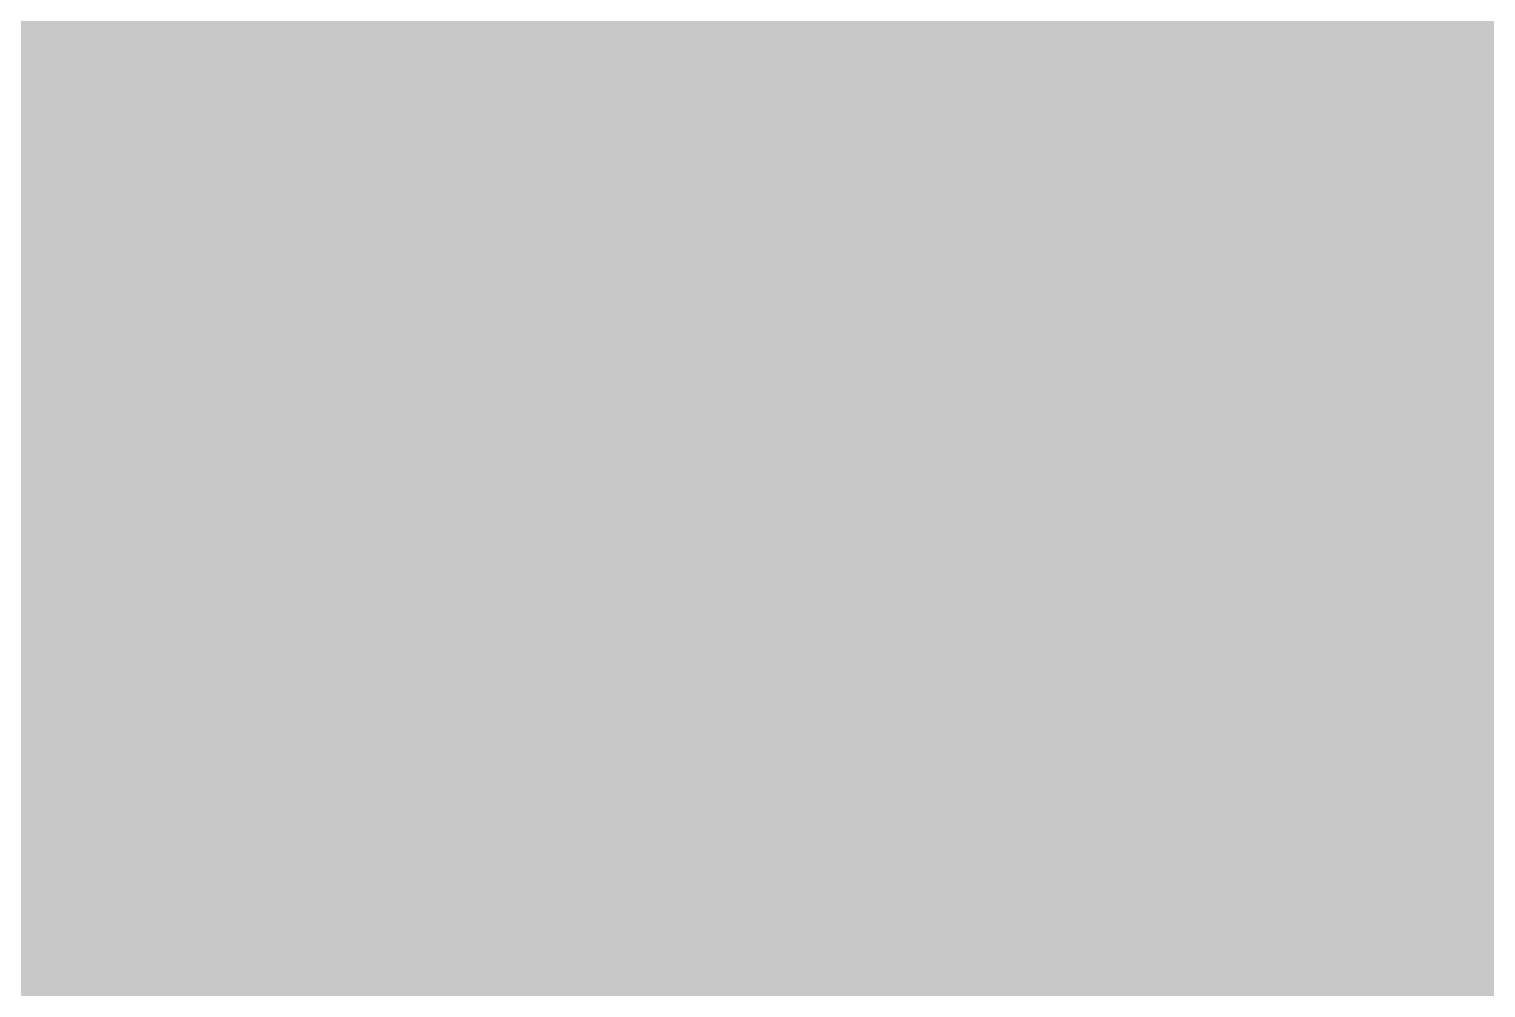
# Model space of a CAD drawing. Extents: x -118 to 4, y -52 to 56.
# Drawn here: x -99.06 to -87.86, y 2.92 to 10.29 of the extents above; entities that cross this region are included whole.
import ezdxf

# ---------------------------------------------------------------- set-up
doc = ezdxf.new("R2010")
doc.units = 0
doc.header["$MEASUREMENT"] = 0
doc.layers.get('0').update_dxf_attribs({"linetype": 'CONTINUOUS'})
for name, color, linetype in [('22-302-0_BOT', 7, 'CONTINUOUS'), ('22-302-0_DRD', 7, 'CONTINUOUS'), ('22-302-0_DRL', 2, 'CONTINUOUS'), ('22-302-0_GND', 1, 'CONTINUOUS'), ('22-302-0_IN1', 3, 'CONTINUOUS'), ('22-302-0_SMB', 5, 'CONTINUOUS'), ('22-302-0_SMT', 10, 'CONTINUOUS'), ('22-302-0_SPB', 14, 'CONTINUOUS'), ('22-302-0_SPT', 9, 'CONTINUOUS'), ('22-302-0_SSB', 12, 'CONTINUOUS'), ('22-302-0_SST', 11, 'CONTINUOUS'), ('22-302-0_TOP', 13, 'CONTINUOUS'), ('THRUHOLE_TAP', 7, 'CONTINUOUS')]:
    doc.layers.add(name, color=color, linetype=linetype)

# ---------------------------------------------------------------- blocks, each defined once
blk = doc.blocks.new('SQUARE_6')
blk.add_solid([(0.99949, 0.99949), (0.99949, -0.99949), (-0.99949, 0.99949), (-0.99949, -0.99949)])
blk = doc.blocks.new('ROUND_15')
at = {"const_width": 1.27}
blk.add_lwpolyline([(-0.635, 0, 1), (0.635, 0, 1)], format="xyb", close=True, dxfattribs=at)
blk = doc.blocks.new('ROUND_19')
at = {"const_width": 1.016}
blk.add_lwpolyline([(-0.508, 0, 1), (0.508, 0, 1)], format="xyb", close=True, dxfattribs=at)
blk = doc.blocks.new('SQUARE_25')
blk.add_solid([(1.27, 1.27), (1.27, -1.27), (-1.27, 1.27), (-1.27, -1.27)])
blk = doc.blocks.new('ROUND_100')
at = {"const_width": 0.59944}
blk.add_lwpolyline([(-0.29972, 0, 1), (0.29972, 0, 1)], format="xyb", close=True, dxfattribs=at)
blk = doc.blocks.new('ROUND_102')
at = {"const_width": 0.54991}
blk.add_lwpolyline([(-0.274954, 0, 1), (0.274954, 0, 1)], format="xyb", close=True, dxfattribs=at)
blk = doc.blocks.new('ROUND_81')
at = {"const_width": 1.651}
blk.add_lwpolyline([(-0.8255, 0, 1), (0.8255, 0, 1)], format="xyb", close=True, dxfattribs=at)
blk = doc.blocks.new('SQUARE_82')
blk.add_solid([(1.651, 1.651), (1.651, -1.651), (-1.651, 1.651), (-1.651, -1.651)])
blk = doc.blocks.new('ROUND_91')
at = {"const_width": 1.397}
blk.add_lwpolyline([(-0.6985, 0, 1), (0.6985, 0, 1)], format="xyb", close=True, dxfattribs=at)
blk = doc.blocks.new('RECTANGLE_14')
blk.add_solid([(1.5494, 1.14935), (1.5494, -1.14935), (-1.5494, 1.14935), (-1.5494, -1.14935)])

msp = doc.modelspace()

# ---------------------------------------------------------------- linework, layer by layer
at = {"layer": '22-302-0_BOT'}
for points, const_width in [([(-97.3836, 15.19936), (-97.3836, 5.7912)], 0.254), ([(-97.6122, 14.97076), (-97.6122, 5.7912)], 0.254), ([(-94.615, 13.2588), (-94.615, 10.16)], 0.70104), ([(-90.5256, 12.68222), (-90.5256, 8.14324)], 0.254), ([(-98.9838, 12.5222), (-98.9838, -0.508)], 0.254), ([(-98.7552, 12.5222), (-98.7552, -0.508)], 0.254), ([(-98.5266, 12.5222), (-98.5266, 5.7912)], 0.254), ([(-98.298, 12.5222), (-98.298, 5.7912)], 0.254), ([(-98.0694, 12.5222), (-98.0694, 5.7912)], 0.254), ([(-97.8408, 12.5222), (-97.8408, 5.7912)], 0.254), ([(-97.155, 12.5222), (-97.155, 5.7912)], 0.254), ([(-90.297, 12.45362), (-90.297, 8.37184)], 0.254), ([(-88.265, 12.192), (-88.265, 10.12698)], 0.635), ([(-96.9264, 11.77036), (-96.9264, 5.7912)], 0.254), ([(-96.6978, 11.58494), (-96.6978, 5.7912)], 0.254), ([(-96.2406, 11.52906), (-96.2406, 5.7912)], 0.254), ([(-96.012, 11.62812), (-96.012, 5.7912)], 0.254), ([(-96.4692, 11.51636), (-96.4692, 5.7912)], 0.254), ([(-90.19794, 10.85596), (-90.19794, 8.4709)], 0.254), ([(-86.995, 4.191), (-86.995, 7.493), (-84.963, 9.525), (-84.86902, 9.525)], 2.032), ([(-90.805, 4.191), (-90.805, 6.985), (-88.265, 9.525), (-88.265, 10.12698)], 0.635), ([(-95.95866, 10.2362), (-103.43134, 10.2362)], 0.254), ([(-90.19794, 10.2362), (-90.73134, 10.2362)], 0.254), ([(-88.265, 10.12698), (-88.86698, 9.525)], 0.2032), ([(-88.265, 10.12698), (-88.86698, 9.525)], 0.2032), ([(-95.95104, 10.0076), (-103.43642, 10.0076)], 0.254), ([(-90.19794, 10.0076), (-90.73642, 10.0076)], 0.254), ([(-90.7542, 9.89838), (-90.7542, 7.91464)], 0.254), ([(-95.90532, 9.779), (-103.48468, 9.779)], 0.254), ([(-90.19794, 9.779), (-90.78468, 9.779)], 0.254), ([(-95.81388, 9.5504), (-103.57358, 9.5504)], 0.254), ([(-93.27388, 9.5504), (-93.41358, 9.5504)], 0.254), ([(-93.2688, 9.5377), (-93.2688, 1.9558)], 0.254), ([(-90.19794, 9.5504), (-90.87358, 9.5504)], 0.254), ([(-95.7834, 9.49198), (-95.7834, 5.7912)], 0.254), ([(-93.4974, 9.40816), (-93.4974, 1.9558)], 0.254), ([(-95.6691, 9.3218), (-103.7209, 9.3218)], 0.254), ([(-93.1291, 9.3218), (-93.5609, 9.3218)], 0.254), ([(-90.19794, 9.3218), (-91.0209, 9.3218)], 0.254), ([(-90.9828, 9.3726), (-90.9828, 7.68604)], 0.254), ([(-95.5548, 9.1948), (-95.5548, 3.89128)], 0.254), ([(-93.0402, 9.2202), (-93.0402, 1.9558)], 0.254), ([(-95.43542, 9.0932), (-103.95458, 9.0932)], 0.254), ([(-92.89542, 9.0932), (-93.79458, 9.0932)], 0.254), ([(-93.726, 9.14908), (-93.726, 1.9558)], 0.254), ([(-90.19794, 9.0932), (-91.25458, 9.0932)], 0.254), ([(-91.2114, 9.12622), (-91.2114, 7.45744)], 0.254), ([(-95.3262, 9.017), (-95.3262, 1.8288)], 0.254), ([(-93.9546, 8.98652), (-93.9546, 1.9558)], 0.254), ([(-92.8116, 9.03224), (-92.8116, 1.9558)], 0.254), ([(-91.44, 8.97382), (-91.44, 5.65912)], 0.254), ([(-94.98076, 8.8646), (-104.40924, 8.8646)], 0.254), ([(-95.0976, 8.9027), (-95.0976, 1.8288)], 0.254), ([(-94.869, 8.83666), (-94.869, -0.508)], 0.254), ([(-92.44076, 8.8646), (-94.24924, 8.8646)], 0.254), ([(-94.1832, 8.88492), (-94.1832, 1.9558)], 0.254), ([(-92.583, 8.91286), (-92.583, 1.9558)], 0.254), ([(-92.3544, 8.84174), (-92.3544, 4.58978)], 0.254), ([(-90.19794, 8.8646), (-91.70924, 8.8646)], 0.254), ([(-91.6686, 8.8773), (-91.6686, 5.5372)], 0.254), ([(-94.6404, 8.8138), (-94.6404, -0.508)], 0.254), ([(-94.4118, 8.82904), (-94.4118, -0.508)], 0.254), ([(-92.1258, 8.8138), (-92.1258, 5.09524)], 0.254), ([(-91.8972, 8.82396), (-91.8972, 5.3594)], 0.254), ([(-90.19794, 8.636), (-112.6109, 8.636)], 0.254), ([(-90.26144, 8.4074), (-112.6109, 8.4074)], 0.254), ([(-90.19794, 8.4709), (-91.23934, 7.4295)], 0.254), ([(-90.49004, 8.1788), (-112.6109, 8.1788)], 0.254), ([(-88.71458, 8.19404), (-90.1827, 6.72592)], 0.254), ([(-88.12276, 8.1788), (-88.72982, 8.1788)], 0.254), ([(-88.1126, 8.19404), (-88.71458, 8.19404)], 0.254), ([(-88.6968, 8.19404), (-88.6968, 2.14122)], 0.254), ([(-88.4682, 8.19404), (-88.4682, 5.7912)], 0.254), ([(-88.2396, 8.19404), (-88.2396, 7.93496)], 0.254), ([(-90.71864, 7.9502), (-112.6109, 7.9502)], 0.254), ([(-88.23452, 7.9502), (-88.95842, 7.9502)], 0.254), ([(-88.9254, 7.98322), (-88.9254, 2.36982)], 0.254), ([(-90.94724, 7.7216), (-115.57, 7.7216)], 0.254), ([(-88.29548, 7.7216), (-89.18702, 7.7216)], 0.254), ([(-89.154, 7.75462), (-89.154, 2.59842)], 0.254), ([(-91.17584, 7.493), (-115.57, 7.493)], 0.254), ([(-88.3158, 7.493), (-89.41562, 7.493)], 0.254), ([(-89.3826, 7.52602), (-89.3826, 4.92252)], 0.254), ([(-88.3158, 7.493), (-88.3158, 5.7912)], 0.254), ([(-91.36126, 7.2644), (-112.6109, 7.2644)], 0.254), ([(-88.3158, 7.2644), (-89.64422, 7.2644)], 0.254), ([(-89.6112, 7.29742), (-89.6112, 5.25526)], 0.254), ([(-89.8398, 7.06882), (-89.8398, 5.46608)], 0.254), ([(-91.42476, 7.0358), (-112.6109, 7.0358)], 0.254), ([(-91.4273, 6.985), (-91.4273, 5.6642)], 0.254), ([(-88.3158, 7.0358), (-89.87282, 7.0358)], 0.254), ([(-90.0684, 6.84022), (-90.0684, 5.61086)], 0.254), ([(-91.4273, 6.8072), (-112.6109, 6.8072)], 0.254), ([(-90.1827, 6.72592), (-90.1827, 5.6642)], 0.254), ([(-88.3158, 6.8072), (-90.10142, 6.8072)], 0.254), ([(-91.4273, 6.5786), (-112.6109, 6.5786)], 0.254), ([(-88.3158, 6.5786), (-90.1827, 6.5786)], 0.254), ([(-91.4273, 6.35), (-112.6109, 6.35)], 0.254), ([(-88.3158, 6.35), (-90.1827, 6.35)], 0.254), ([(-91.4273, 6.1214), (-112.6109, 6.1214)], 0.254), ([(-88.3158, 6.1214), (-90.1827, 6.1214)], 0.254), ([(-91.4273, 5.8928), (-112.6109, 5.8928)], 0.254), ([(-88.3158, 5.8928), (-90.1827, 5.8928)], 0.254), ([(-95.5548, 5.7912), (-98.7552, 5.7912), (-98.7552, 2.5908)], 0.254), ([(-95.5548, 5.7912), (-95.5548, 3.89128)], 0.254), ([(-88.5952, 5.7912), (-88.5952, 2.5908)], 0.254), ([(-88.3158, 5.7912), (-88.5952, 5.7912)], 0.254), ([(-98.7552, 5.6642), (-100.34016, 5.6642)], 0.254), ([(-91.42984, 5.6642), (-95.5548, 5.6642)], 0.254), ([(-88.5952, 5.6642), (-90.18016, 5.6642)], 0.254), ([(-98.7552, 5.4356), (-99.95916, 5.4356)], 0.254), ([(-91.81084, 5.4356), (-95.5548, 5.4356)], 0.254), ([(-88.5952, 5.4356), (-89.79916, 5.4356)], 0.254), ([(-98.7552, 5.207), (-99.72802, 5.207)], 0.254), ([(-92.04198, 5.207), (-95.5548, 5.207)], 0.254), ([(-88.5952, 5.207), (-89.56802, 5.207)], 0.254), ([(-98.7552, 4.9784), (-99.57054, 4.9784)], 0.254), ([(-92.19692, 4.9784), (-95.5548, 4.9784)], 0.254), ([(-88.5952, 4.9784), (-89.41054, 4.9784)], 0.254), ([(-98.7552, 4.7498), (-99.46386, 4.7498)], 0.254), ([(-96.3422, 0.127), (-96.3422, 3.3782), (-97.155, 4.191)], 1.27), ([(-92.3036, 4.7498), (-95.5548, 4.7498)], 0.254), ([(-90.805, 4.191), (-90.805, 2.921), (-88.4682, 0.5842), (-88.4682, 0.254)], 1.27), ([(-88.5952, 4.7498), (-89.30386, 4.7498)], 0.254), ([(-98.7552, 4.5212), (-99.39782, 4.5212)], 0.254), ([(-92.36964, 4.5212), (-95.5548, 4.5212)], 0.254), ([(-88.5952, 4.5212), (-89.23782, 4.5212)], 0.254), ([(-98.7552, 4.2926), (-99.36734, 4.2926)], 0.254), ([(-92.40266, 4.2926), (-95.5548, 4.2926)], 0.254), ([(-88.5952, 4.2926), (-89.20734, 4.2926)], 0.254), ([(-98.7552, 4.064), (-99.36988, 4.064)], 0.254), ([(-92.40012, 4.064), (-95.5548, 4.064)], 0.254), ([(-88.5952, 4.064), (-89.20988, 4.064)], 0.254), ([(-98.7552, 3.8354), (-99.40544, 3.8354)], 0.254), ([(-92.36456, 3.8354), (-95.52178, 3.8354)], 0.254), ([(-88.5952, 3.8354), (-89.24544, 3.8354)], 0.254), ([(-92.3544, 3.78968), (-92.3544, 1.9558)], 0.254), ([(-98.7552, 3.6068), (-99.47402, 3.6068)], 0.254), ([(-92.29344, 3.6068), (-95.43034, 3.6068)], 0.254), ([(-88.5952, 3.6068), (-89.31402, 3.6068)], 0.254), ([(-89.3826, 3.45694), (-89.3826, 2.82702)], 0.254), ([(-98.7552, 3.3782), (-99.58578, 3.3782)], 0.254), ([(-95.4024, 3.3782), (-95.4024, 1.8288)], 0.254), ([(-92.18422, 3.3782), (-95.4024, 3.3782)], 0.254), ([(-88.5952, 3.3782), (-89.42578, 3.3782)], 0.254), ([(-92.1258, 3.28676), (-92.1258, 1.9558)], 0.254), ([(-98.7552, 3.1496), (-99.75088, 3.1496)], 0.254), ([(-92.01912, 3.1496), (-95.4024, 3.1496)], 0.254), ([(-89.6112, 3.1242), (-89.6112, 3.05562)], 0.254), ([(-88.5952, 3.1496), (-89.59088, 3.1496)], 0.254), ([(-91.8972, 3.02006), (-91.8972, 1.9558)], 0.254), ([(-89.64422, 3.08864), (-88.51138, 1.9558)], 0.254), ([(-98.7552, 2.921), (-99.99218, 2.921)], 0.254), ([(-91.77782, 2.921), (-95.4024, 2.921)], 0.254), ([(-88.5952, 2.921), (-89.47658, 2.921)], 0.254)]:
    msp.add_lwpolyline(points, dxfattribs=dict(at, const_width=const_width))
at = {"layer": '22-302-0_BOT', "const_width": 0.254}
for points in [[(-90.7288, 10.16, 0.4142136), (-92.075, 11.5062)], [(-95.27032, 11.33602, 0.2720309), (-95.96128, 10.16)], [(-95.9612, 10.16, 0.4142136), (-94.615, 8.8138)], [(-92.075, 8.8138, 0.4142136), (-90.7288, 10.16)], [(-94.615, 8.8138, 0.3182174), (-93.345, 9.71296)], [(-93.345, 9.71296, 0.3182175), (-92.075, 8.8138)], [(-88.1126, 8.19404, 0.140981), (-88.31427, 7.493)], [(-91.24442, 7.42442, 0.1989124), (-91.42643, 6.985)], [(-91.4273, 5.6642, 0.3014423), (-92.4052, 4.191)], [(-89.2048, 4.191, 0.3014426), (-90.1827, 5.6642)], [(-92.4052, 4.191, 0.2402612), (-91.74468, 2.89576)], [(-89.64422, 3.08864, 0.1922136), (-89.20419, 4.191)], [(-95.4024, 3.3782, 0.1453883), (-95.55481, 3.89127)], [(-91.7448, 2.8956, 0.1923953), (-91.46851, 2.25495)], [(-91.7448, 2.8956, 0.1923953), (-91.46851, 2.25495)]]:
    msp.add_lwpolyline(points, format="xyb", dxfattribs=at)
at = {"layer": '22-302-0_DRD', "const_width": 0.254}
for points in [[(-95.25, 10.795), (-95.25, 9.525)], [(-94.615, 10.795), (-94.615, 9.525)], [(-93.98, 9.525), (-93.98, 10.795)], [(-92.71, 10.795), (-92.71, 9.525)], [(-92.075, 10.795), (-92.075, 9.525)], [(-91.44, 9.525), (-91.44, 10.795)], [(-93.98, 10.16), (-95.25, 10.16)], [(-91.44, 10.16), (-92.71, 10.16)], [(-95.25, 9.525), (-93.98, 9.525)], [(-92.71, 9.525), (-91.44, 9.525)], [(-97.79, 4.826), (-97.79, 4.191)], [(-97.155, 4.826), (-97.79, 4.826)], [(-97.155, 3.556), (-97.155, 4.826)], [(-91.44, 4.826), (-91.44, 4.191)], [(-90.805, 4.826), (-91.44, 4.826)], [(-90.805, 3.556), (-90.805, 4.826)], [(-97.79, 4.191), (-96.52, 4.191)], [(-96.52, 4.191), (-96.52, 3.556)], [(-91.44, 4.191), (-90.17, 4.191)], [(-90.17, 4.191), (-90.17, 3.556)], [(-96.52, 3.556), (-97.155, 3.556)], [(-90.17, 3.556), (-90.805, 3.556)]]:
    msp.add_lwpolyline(points, dxfattribs=at)
at = {"layer": '22-302-0_IN1', "const_width": 0.254}
for points in [[(-97.282, 25.28062), (-97.282, 5.7912)], [(-88.8238, 25.01138), (-88.8238, -3.048)], [(-88.5952, 24.80564), (-88.5952, -3.048)], [(-88.138, 24.73198), (-88.138, 5.7912)], [(-87.9094, 24.82088), (-87.9094, 5.7912)], [(-88.3666, 24.7269), (-88.3666, 5.7912)], [(-97.5106, 19.01444), (-97.5106, 5.7912)], [(-97.7392, 18.65122), (-97.7392, 5.7912)], [(-90.424, 17.22628), (-90.424, 5.74548)], [(-89.0524, 12.39774), (-89.0524, -3.048)], [(-90.6526, 12.28344), (-90.6526, 5.78358)], [(-90.1954, 12.27836), (-90.1954, 5.66928)], [(-89.9668, 12.09294), (-89.9668, 5.55244)], [(-89.281, 12.13612), (-89.281, 4.67868)], [(-97.0534, 12.02944), (-97.0534, 5.7912)], [(-89.7382, 12.02436), (-89.7382, 5.38226)], [(-89.5096, 12.03706), (-89.5096, 5.1308)], [(-97.9678, 11.84402), (-97.9678, 5.7912)], [(-96.8248, 11.66622), (-96.8248, 5.7912)], [(-98.425, 11.52398), (-98.425, 5.7912)], [(-98.1964, 11.61288), (-98.1964, 5.7912)], [(-96.5962, 11.54176), (-96.5962, 5.7912)], [(-96.139, 11.56208), (-96.139, 5.7912)], [(-96.3676, 11.51128), (-96.3676, 5.7912)], [(-95.95866, 10.2108), (-98.425, 10.2108)], [(-73.3552, 10.2108), (-90.7288, 10.2108)], [(-95.9485, 9.9822), (-98.425, 9.9822)], [(-73.34504, 9.9822), (-90.73896, 9.9822)], [(-95.8977, 9.7536), (-98.425, 9.7536)], [(-95.9104, 9.79424), (-95.9104, 5.7912)], [(-73.30186, 9.7536), (-90.7923, 9.7536)], [(-95.80118, 9.525), (-98.425, 9.525)], [(-93.26118, 9.525), (-93.42882, 9.525)], [(-93.3958, 9.5885), (-93.3958, -3.048)], [(-73.22312, 9.525), (-90.88882, 9.525)], [(-90.8812, 9.5377), (-90.8812, 5.78866)], [(-95.64624, 9.2964), (-98.425, 9.2964)], [(-95.6818, 9.33958), (-95.6818, 5.7912)], [(-93.10624, 9.2964), (-93.58122, 9.2964)], [(-93.1672, 9.3726), (-93.1672, -3.048)], [(-73.1012, 9.2964), (-91.04122, 9.2964)], [(-93.6244, 9.24814), (-93.6244, -3.048)], [(-91.1098, 9.2202), (-91.1098, 5.76072)], [(-95.4024, 9.0678), (-98.425, 9.0678)], [(-95.4532, 9.1059), (-95.4532, -3.048)], [(-92.8624, 9.0678), (-93.8276, 9.0678)], [(-92.9386, 9.12622), (-92.9386, -3.048)], [(-75.01636, 9.0678), (-91.2876, 9.0678)], [(-95.2246, 8.95858), (-95.2246, -3.048)], [(-93.853, 9.05002), (-93.853, -3.048)], [(-92.71, 8.97382), (-92.71, -3.048)], [(-91.3384, 9.03224), (-91.3384, 5.69976)], [(-94.87408, 8.8392), (-98.425, 8.8392)], [(-94.996, 8.86968), (-94.996, -3.048)], [(-92.33408, 8.8392), (-94.35338, 8.8392)], [(-94.3102, 8.84936), (-94.3102, -3.048)], [(-94.0816, 8.92302), (-94.0816, -3.048)], [(-92.4814, 8.8773), (-92.4814, -3.048)], [(-75.3364, 8.8392), (-91.81338, 8.8392)], [(-91.7956, 8.84174), (-91.7956, 5.4483)], [(-91.567, 8.91286), (-91.567, 5.59816)], [(-94.7674, 8.82142), (-94.7674, -3.048)], [(-94.5388, 8.81634), (-94.5388, -3.048)], [(-92.2528, 8.82396), (-92.2528, 4.87172)], [(-92.0242, 8.8138), (-92.0242, 5.22732)], [(-75.54214, 8.6106), (-98.425, 8.6106)], [(-75.68184, 8.382), (-98.425, 8.382)], [(-84.24164, 8.1534), (-98.425, 8.1534)], [(-84.42706, 7.9248), (-98.425, 7.9248)], [(-84.49564, 7.6962), (-98.425, 7.6962)], [(-84.48294, 7.4676), (-98.425, 7.4676)], [(-84.38388, 7.239), (-98.425, 7.239)], [(-84.11972, 7.0104), (-98.425, 7.0104)], [(-75.59294, 6.7818), (-98.425, 6.7818)], [(-75.41006, 6.5532), (-98.425, 6.5532)], [(-75.13574, 6.3246), (-98.425, 6.3246)], [(-74.59472, 6.096), (-98.425, 6.096)], [(-17.1196, 5.8674), (-98.425, 5.8674)], [(-95.5548, 5.7912), (-98.425, 5.7912)], [(-95.5548, 5.7912), (-95.5548, 2.5908)], [(-85.3948, 5.7912), (-88.5952, 5.7912), (-88.5952, 2.5908)], [(-91.48572, 5.6388), (-95.5548, 5.6388)], [(-88.5952, 5.6388), (-90.12428, 5.6388)], [(-91.84132, 5.4102), (-95.5548, 5.4102)], [(-88.5952, 5.4102), (-89.76868, 5.4102)], [(-92.0623, 5.1816), (-95.5548, 5.1816)], [(-88.5952, 5.1816), (-89.5477, 5.1816)], [(-92.21216, 4.953), (-95.5548, 4.953)], [(-88.5952, 4.953), (-89.39784, 4.953)], [(-92.31376, 4.7244), (-95.5548, 4.7244)], [(-88.5952, 4.7244), (-89.29624, 4.7244)], [(-92.37472, 4.4958), (-95.5548, 4.4958)], [(-88.5952, 4.4958), (-89.23274, 4.4958)], [(-92.40266, 4.2672), (-95.5548, 4.2672)], [(-88.5952, 4.2672), (-89.20734, 4.2672)], [(-92.39758, 4.0386), (-95.5548, 4.0386)], [(-88.5952, 4.0386), (-89.21242, 4.0386)], [(-92.35948, 3.81), (-95.5548, 3.81)], [(-88.5952, 3.81), (-89.25052, 3.81)], [(-89.281, 3.70332), (-89.281, -3.048)], [(-92.28328, 3.5814), (-95.5548, 3.5814)], [(-88.5952, 3.5814), (-89.32418, 3.5814)], [(-92.2528, 3.51028), (-92.2528, -3.048)], [(-92.16644, 3.3528), (-95.5548, 3.3528)], [(-88.5952, 3.3528), (-89.44102, 3.3528)], [(-89.5096, 3.2512), (-89.5096, -3.048)], [(-91.99626, 3.1242), (-95.5548, 3.1242)], [(-92.0242, 3.15468), (-92.0242, -3.048)], [(-88.5952, 3.1242), (-89.6112, 3.1242)], [(-91.7956, 2.9337), (-91.7956, -3.048)], [(-89.7382, 2.9972), (-89.7382, -3.048)], [(-91.7448, 2.8956), (-95.5548, 2.8956)], [(-89.9668, 2.82702), (-89.9668, -3.048)], [(-88.5952, 2.8956), (-89.8652, 2.8956)]]:
    msp.add_lwpolyline(points, dxfattribs=at)
for points in [[(-94.615, 11.5062, 0.4142136), (-95.9612, 10.16)], [(-90.7288, 10.16, 0.4142136), (-92.075, 11.5062)], [(-95.9612, 10.16, 0.4142136), (-94.615, 8.8138)], [(-92.075, 8.8138, 0.4142136), (-90.7288, 10.16)], [(-94.615, 8.8138, 0.3182174), (-93.345, 9.71296)], [(-93.345, 9.71296, 0.3182175), (-92.075, 8.8138)], [(-90.805, 5.7912, 0.4142136), (-92.4052, 4.191)], [(-89.2048, 4.191, 0.4142136), (-90.805, 5.7912)], [(-92.4052, 4.191, 0.4142136), (-90.805, 2.5908)], [(-90.805, 2.5908, 0.4142136), (-89.2048, 4.191)]]:
    msp.add_lwpolyline(points, format="xyb", dxfattribs=at)
at = {"layer": '22-302-0_SSB', "const_width": 0.1524}
for points in [[(-83.8962, 8.0772), (-90.297, 8.0772), (-90.297, 10.9728), (-83.439, 10.9728), (-83.439, 8.5344), (-83.8962, 8.0772)], [(-96.32442, 9.8679), (-96.32442, 10.34288), (-97.00006, 9.8679), (-97.17024, 9.8679), (-97.34042, 9.92886), (-97.34042, 10.28446), (-97.17024, 10.34288)], [(-92.71254, 8.04926), (-92.35694, 8.04926), (-92.29852, 8.2169), (-92.29852, 8.38708), (-92.35694, 8.55726), (-92.71254, 8.55726), (-92.77096, 8.38708), (-92.77096, 8.2169), (-92.53474, 7.54126)], [(-91.93276, 7.54126), (-91.46032, 7.54126), (-91.93276, 8.2169), (-91.93276, 8.38708), (-91.87434, 8.55726), (-91.51874, 8.55726), (-91.46032, 8.38708)], [(-90.62212, 7.54126), (-90.97772, 7.54126), (-91.09456, 7.87908), (-91.09456, 8.2169), (-90.97772, 8.55726), (-90.62212, 8.55726)], [(-90.68054, 7.54126), (-90.68054, 8.55726)], [(-94.29242, 4.72186), (-94.29242, 4.36626), (-94.63278, 4.24688), (-94.9706, 4.24688), (-95.30842, 4.36626), (-95.30842, 4.72186)], [(-94.29242, 4.66344), (-95.30842, 4.66344)], [(-92.64142, 4.72186), (-92.64142, 4.36626), (-92.98178, 4.24688), (-93.3196, 4.24688), (-93.65742, 4.36626), (-93.65742, 4.72186)], [(-92.64142, 4.66344), (-93.65742, 4.66344)], [(-92.64142, 3.40868), (-92.64142, 3.88366), (-93.3196, 3.40868), (-93.48978, 3.40868), (-93.65742, 3.46964), (-93.65742, 3.82524), (-93.48978, 3.88366)], [(-94.29242, 3.64744), (-95.30842, 3.64744), (-95.14078, 3.76428)], [(-94.29242, 3.52806), (-94.29242, 3.76428)], [(-94.80042, 2.74828), (-94.9706, 2.68986), (-95.14078, 2.68986), (-95.30842, 2.74828), (-95.30842, 3.10388), (-95.14078, 3.16484), (-94.9706, 3.16484), (-94.80042, 3.10388), (-94.80042, 2.74828), (-94.63278, 2.68986), (-94.4626, 2.68986), (-94.29242, 2.74828), (-94.29242, 3.10388), (-94.4626, 3.16484), (-94.63278, 3.16484), (-94.80042, 3.10388)], [(-92.64142, 2.86766), (-92.8116, 2.98704), (-92.98178, 3.04546), (-93.3196, 3.04546), (-93.48978, 2.98704), (-93.65742, 2.86766), (-93.65742, 2.74828), (-93.48978, 2.63144), (-93.3196, 2.57048), (-92.98178, 2.57048), (-92.8116, 2.63144), (-92.64142, 2.74828), (-92.64142, 2.86766)]]:
    msp.add_lwpolyline(points, dxfattribs=at)
at = {"layer": '22-302-0_SST'}
for points, const_width in [([(-88.79332, 9.33958), (-89.69248, 9.33958), (-89.69248, 17.43202), (-88.79332, 17.43202)], 0.20066), ([(-90.17, 11.85926), (-111.76, 11.85926), (-111.76, 8.56234), (-90.17, 8.56234), (-90.17, 11.85926)], 0.20066), ([(-98.88474, 7.38632), (-98.44024, 7.38632), (-98.29038, 7.59968), (-98.29038, 7.8105), (-98.44024, 8.02132), (-98.88474, 8.02132), (-98.88474, 6.75132)], 0.2032), ([(-90.65768, 7.38632), (-90.21318, 7.38632), (-90.13698, 7.59968), (-90.13698, 7.8105), (-90.28684, 8.02132), (-90.73134, 8.02132)], 0.2032), ([(-90.65768, 6.75132), (-90.65768, 8.02132)], 0.2032), ([(-89.65692, 7.38632), (-89.21242, 7.38632), (-89.0651, 7.59968), (-89.0651, 7.8105), (-89.21242, 8.02132), (-89.65692, 8.02132), (-89.65692, 6.75132)], 0.2032), ([(-87.99068, 6.75132), (-87.99068, 7.38632), (-88.2142, 8.02132), (-88.36152, 8.02132), (-88.58504, 7.38632), (-88.58504, 6.75132)], 0.2032), ([(-93.95968, 6.11632), (-93.95968, 7.38632), (-94.1705, 7.1755)], 0.254), ([(-98.5139, 7.38632), (-98.29038, 6.75132)], 0.2032), ([(-90.73134, 6.75132), (-90.28684, 6.75132), (-90.13698, 6.96468), (-90.13698, 7.1755), (-90.21318, 7.38632)], 0.2032), ([(-89.28608, 7.38632), (-89.0651, 6.75132)], 0.2032), ([(-87.99068, 7.1755), (-88.58504, 7.1755)], 0.2032), ([(-93.74632, 6.11632), (-94.1705, 6.11632)], 0.254), ([(-107.3531, 5.38988), (-94.488, 5.38988), (-94.488, -3.80238), (-107.3531, -3.80238), (-107.3531, 5.38988)], 0.254), ([(-85.60308, 5.38988), (-93.3958, 5.38988), (-93.3958, -3.80238), (-84.4042, -3.80238), (-84.4042, 5.38988), (-85.9028, 5.38988)], 0.254)]:
    msp.add_lwpolyline(points, dxfattribs=dict(at, const_width=const_width))
at = {"layer": '22-302-0_TOP'}
for points, const_width in [([(-98.933, 29.21), (-98.171, 28.448), (-98.171, 21.844), (-100.33, 19.685), (-100.33, 8.382), (-97.282, 5.334), (-97.282, 4.318), (-97.155, 4.191)], 2.032), ([(-97.79, 13.589), (-97.409, 13.208), (-97.409, 8.763), (-96.647, 8.001), (-94.234, 8.001), (-92.075, 10.16)], 0.70104), ([(-98.806, 12.56792), (-98.806, 9.01192)], 0.254), ([(-98.6282, 12.56792), (-98.6282, 8.83412)], 0.254), ([(-98.3996, 12.56792), (-98.3996, 8.60552)], 0.254), ([(-98.26752, 12.56792), (-98.26752, 8.763)], 0.254), ([(-90.3986, 10.9855), (-90.3986, 5.92074)], 0.254), ([(-90.17, 10.9855), (-90.17, 5.85216)], 0.254), ([(-89.9414, 10.9855), (-89.9414, 5.74548)], 0.254), ([(-89.7128, 10.9855), (-89.7128, 5.59308)], 0.254), ([(-89.4842, 10.9855), (-89.4842, 5.37972)], 0.254), ([(-89.2556, 10.9855), (-89.2556, 5.06222)], 0.254), ([(-89.0524, 10.9855), (-89.0524, 7.97814)], 0.254), ([(-86.995, 9.63422), (-86.995, 4.191)], 2.032), ([(-98.26752, 10.3632), (-98.806, 10.3632)], 0.254), ([(-89.0524, 10.3632), (-90.5637, 10.3632)], 0.254), ([(-98.26752, 10.1346), (-98.806, 10.1346)], 0.254), ([(-89.0524, 10.1346), (-90.551, 10.1346)], 0.254), ([(-98.26752, 9.906), (-98.806, 9.906)], 0.254), ([(-89.0524, 9.906), (-90.57132, 9.906)], 0.254), ([(-98.26752, 9.6774), (-98.806, 9.6774)], 0.254), ([(-89.0524, 9.6774), (-90.62974, 9.6774)], 0.254), ([(-90.6272, 9.68248), (-90.6272, 5.95884)], 0.254), ([(-98.26752, 9.4488), (-98.806, 9.4488)], 0.254), ([(-89.0524, 9.4488), (-90.72626, 9.4488)], 0.254), ([(-98.26752, 9.2202), (-98.806, 9.2202)], 0.254), ([(-89.0524, 9.2202), (-90.87358, 9.2202)], 0.254), ([(-90.8558, 9.2456), (-90.8558, 5.969)], 0.254), ([(-98.806, 9.01192), (-98.18116, 8.38708)], 0.254), ([(-98.26752, 8.9916), (-98.78314, 8.9916)], 0.254), ([(-89.0524, 8.9916), (-91.0971, 8.9916)], 0.254), ([(-91.0844, 9.00176), (-91.0844, 5.94614)], 0.254), ([(-91.313, 8.8392), (-91.313, 5.89534)], 0.254), ([(-98.26752, 8.763), (-98.55454, 8.763)], 0.254), ([(-91.5416, 8.73252), (-91.5416, 5.80898)], 0.254), ([(-89.0524, 8.763), (-91.4654, 8.763)], 0.254), ([(-92.35948, 8.6614), (-93.62186, 7.39902)], 0.254), ([(-92.2274, 8.64362), (-92.2274, 5.2578)], 0.254), ([(-91.9988, 8.63854), (-91.9988, 5.50926)], 0.254), ([(-91.7702, 8.66648), (-91.7702, 5.68452)], 0.254), ([(-98.2345, 8.5344), (-98.32594, 8.5344)], 0.254), ([(-89.0524, 8.5344), (-92.48648, 8.5344)], 0.254), ([(-92.456, 8.56488), (-92.456, 4.8514)], 0.254), ([(-89.0524, 8.3058), (-92.71508, 8.3058)], 0.254), ([(-92.6846, 8.33628), (-92.6846, -2.667)], 0.254), ([(-89.0524, 8.0772), (-92.94368, 8.0772)], 0.254), ([(-92.9132, 8.10768), (-92.9132, -2.667)], 0.254), ([(-88.519, 7.97814), (-89.0524, 7.97814)], 0.254), ([(-89.027, 7.97814), (-89.027, -2.667)], 0.254), ([(-88.7984, 7.97814), (-88.7984, -2.667)], 0.254), ([(-88.5698, 7.97814), (-88.5698, 5.969)], 0.254), ([(-88.519, 7.97814), (-88.519, 5.969)], 0.254), ([(-88.519, 7.8486), (-93.17228, 7.8486)], 0.254), ([(-93.1418, 7.87908), (-93.1418, -2.667)], 0.254), ([(-88.519, 7.62), (-93.40088, 7.62)], 0.254), ([(-93.3704, 7.65048), (-93.3704, -2.667)], 0.254), ([(-88.519, 7.3914), (-93.62948, 7.3914)], 0.254), ([(-93.599, 7.42188), (-93.599, -2.667)], 0.254), ([(-101.39934, 7.29488), (-98.933, 4.82854)], 0.254), ([(-97.02038, 7.22884), (-96.21266, 6.42112)], 0.254), ([(-96.82988, 7.1628), (-96.95434, 7.1628)], 0.254), ([(-96.7994, 7.15518), (-96.7994, 7.00532)], 0.254), ([(-94.0562, 7.16026), (-94.0562, -2.667)], 0.254), ([(-88.519, 7.1628), (-94.05112, 7.1628)], 0.254), ([(-93.8276, 7.24408), (-93.8276, -2.667)], 0.254), ([(-94.234, 7.14248), (-96.647, 7.14248)], 0.254), ([(-96.5708, 7.14248), (-96.5708, 6.77672)], 0.254), ([(-96.3422, 7.14248), (-96.3422, 6.54812)], 0.254), ([(-96.1136, 7.14248), (-96.1136, 6.3119)], 0.254), ([(-95.885, 7.14248), (-95.885, 5.969)], 0.254), ([(-95.6564, 7.14248), (-95.6564, 5.969)], 0.254), ([(-95.4278, 7.14248), (-95.4278, 5.969)], 0.254), ([(-95.1992, 7.14248), (-95.1992, -2.667)], 0.254), ([(-94.9706, 7.14248), (-94.9706, -2.667)], 0.254), ([(-94.742, 7.14248), (-94.742, -2.667)], 0.254), ([(-94.5134, 7.14248), (-94.5134, -2.667)], 0.254), ([(-94.2848, 7.14248), (-94.2848, -2.667)], 0.254), ([(-88.519, 6.9342), (-96.72574, 6.9342)], 0.254), ([(-88.519, 6.7056), (-96.49714, 6.7056)], 0.254), ([(-88.519, 6.477), (-96.26854, 6.477)], 0.254), ([(-88.519, 6.2484), (-96.0628, 6.2484)], 0.254), ([(-88.519, 6.0198), (-95.92056, 6.0198)], 0.254), ([(-95.377, 5.969), (-95.89516, 5.969)], 0.254), ([(-95.377, 5.969), (-95.377, 2.413)], 0.254), ([(-88.773, 5.969), (-88.773, 2.413)], 0.254), ([(-88.519, 5.969), (-88.773, 5.969)], 0.254), ([(-91.5797, 5.7912), (-95.377, 5.7912)], 0.254), ([(-88.773, 5.7912), (-90.0303, 5.7912)], 0.254), ([(-91.9353, 5.5626), (-95.377, 5.5626)], 0.254), ([(-88.773, 5.5626), (-89.67216, 5.5626)], 0.254), ([(-92.16644, 5.334), (-95.377, 5.334)], 0.254), ([(-88.773, 5.334), (-89.44356, 5.334)], 0.254), ([(-92.329, 5.1054), (-95.377, 5.1054)], 0.254), ([(-88.773, 5.1054), (-89.281, 5.1054)], 0.254), ([(-99.0854, 4.98094), (-99.0854, -2.667)], 0.254), ([(-98.97872, 4.8768), (-99.32416, 4.8768)], 0.254), ([(-98.933, 4.82854), (-98.933, 2.413)], 0.254), ([(-92.44584, 4.8768), (-95.377, 4.8768)], 0.254), ([(-88.773, 4.8768), (-89.16416, 4.8768)], 0.254), ([(-98.933, 4.6482), (-99.24542, 4.6482)], 0.254), ([(-92.52204, 4.6482), (-95.377, 4.6482)], 0.254), ([(-88.773, 4.6482), (-89.08542, 4.6482)], 0.254), ([(-98.933, 4.4196), (-99.20224, 4.4196)], 0.254), ([(-92.56776, 4.4196), (-95.377, 4.4196)], 0.254), ([(-88.773, 4.4196), (-89.04224, 4.4196)], 0.254), ([(-98.933, 4.191), (-99.187, 4.191)], 0.254), ([(-92.583, 4.191), (-95.377, 4.191)], 0.254), ([(-88.773, 4.191), (-89.027, 4.191)], 0.254), ([(-98.933, 3.9624), (-99.20224, 3.9624)], 0.254), ([(-92.56776, 3.9624), (-95.377, 3.9624)], 0.254), ([(-88.773, 3.9624), (-89.04224, 3.9624)], 0.254), ([(-98.933, 3.7338), (-99.24542, 3.7338)], 0.254), ([(-92.52204, 3.7338), (-95.377, 3.7338)], 0.254), ([(-88.773, 3.7338), (-89.08542, 3.7338)], 0.254), ([(-98.933, 3.5052), (-99.32416, 3.5052)], 0.254), ([(-92.44584, 3.5052), (-95.377, 3.5052)], 0.254), ([(-92.456, 3.5306), (-92.456, -2.667)], 0.254), ([(-88.773, 3.5052), (-89.16416, 3.5052)], 0.254), ([(-98.933, 3.2766), (-99.441, 3.2766)], 0.254), ([(-92.329, 3.2766), (-95.377, 3.2766)], 0.254), ([(-88.773, 3.2766), (-89.281, 3.2766)], 0.254), ([(-89.2556, 3.31724), (-89.2556, -2.667)], 0.254), ([(-92.2274, 3.1242), (-92.2274, -2.667)], 0.254), ([(-98.933, 3.048), (-99.60356, 3.048)], 0.254), ([(-92.16644, 3.048), (-95.377, 3.048)], 0.254), ([(-88.773, 3.048), (-89.44356, 3.048)], 0.254), ([(-89.4842, 2.99974), (-89.4842, -2.667)], 0.254), ([(-98.933, 2.8194), (-99.83216, 2.8194)], 0.254), ([(-91.9353, 2.8194), (-95.377, 2.8194)], 0.254), ([(-91.9988, 2.87274), (-91.9988, -2.667)], 0.254), ([(-88.773, 2.8194), (-89.67216, 2.8194)], 0.254)]:
    msp.add_lwpolyline(points, dxfattribs=dict(at, const_width=const_width))
at = {"layer": '22-302-0_TOP', "const_width": 0.254}
for points in [[(-90.551, 10.16, 0.1439412), (-90.79345, 10.98476)], [(-92.075, 8.636, 0.4142136), (-90.551, 10.16)], [(-98.26752, 8.763, 0.1137535), (-98.1809, 8.3872)], [(-92.35948, 8.6614, 0.046934), (-92.075, 8.63464)], [(-94.234, 7.14248, 0.1989124), (-93.62693, 7.39393)], [(-97.02038, 7.22884, 0.1130792), (-96.647, 7.1433)], [(-97.02038, 7.22884, 0.1130792), (-96.647, 7.1433)], [(-95.89516, 5.969, 0.0892391), (-96.20345, 6.41255)], [(-95.89516, 5.969, 0.0892391), (-96.20345, 6.41255)], [(-90.805, 5.969, 0.4142136), (-92.583, 4.191)], [(-89.027, 4.191, 0.4142136), (-90.805, 5.969)], [(-92.583, 4.191, 0.4142136), (-90.805, 2.413)], [(-90.805, 2.413, 0.4142136), (-89.027, 4.191)]]:
    msp.add_lwpolyline(points, format="xyb", dxfattribs=at)

# ---------------------------------------------------------------- block references
at = {"layer": '22-302-0_BOT'}
for name, p in [('ROUND_19', (-94.615, 10.16)), ('ROUND_19', (-92.075, 10.16)), ('SQUARE_6', (-88.86698, 9.525)), ('SQUARE_25', (-97.155, 4.191)), ('ROUND_15', (-90.805, 4.191)), ('SQUARE_25', (-86.995, 4.191))]:
    msp.add_blockref(name, p, dxfattribs=at)
at = {"layer": '22-302-0_DRL'}
for name, p in [('ROUND_102', (-94.615, 10.16)), ('ROUND_102', (-92.075, 10.16)), ('ROUND_100', (-97.155, 4.191)), ('ROUND_100', (-90.805, 4.191))]:
    msp.add_blockref(name, p, dxfattribs=at)
at = {"layer": '22-302-0_GND'}
for name, p in [('ROUND_91', (-94.615, 10.16)), ('ROUND_91', (-92.075, 10.16)), ('SQUARE_82', (-97.155, 4.191)), ('ROUND_81', (-90.805, 4.191)), ('SQUARE_82', (-86.995, 4.191))]:
    msp.add_blockref(name, p, dxfattribs=at)
at = {"layer": '22-302-0_IN1'}
for name, p in [('ROUND_19', (-94.615, 10.16)), ('ROUND_19', (-92.075, 10.16)), ('SQUARE_25', (-97.155, 4.191)), ('ROUND_15', (-90.805, 4.191)), ('SQUARE_25', (-86.995, 4.191))]:
    msp.add_blockref(name, p, dxfattribs=at)
at = {"layer": '22-302-0_SMB'}
for name, p in [('ROUND_19', (-94.615, 10.16)), ('ROUND_19', (-92.075, 10.16)), ('SQUARE_6', (-88.86698, 9.525)), ('SQUARE_25', (-97.155, 4.191)), ('ROUND_15', (-90.805, 4.191)), ('SQUARE_25', (-86.995, 4.191))]:
    msp.add_blockref(name, p, dxfattribs=at)
at = {"layer": '22-302-0_SMT'}
for name, p in [('ROUND_19', (-94.615, 10.16)), ('ROUND_19', (-92.075, 10.16)), ('RECTANGLE_14', (-86.995, 9.63422)), ('SQUARE_25', (-97.155, 4.191)), ('ROUND_15', (-90.805, 4.191)), ('SQUARE_25', (-86.995, 4.191))]:
    msp.add_blockref(name, p, dxfattribs=at)
at = {"layer": '22-302-0_SPB'}
msp.add_blockref('SQUARE_6', (-88.86698, 9.525), dxfattribs=at)
at = {"layer": '22-302-0_SPT'}
msp.add_blockref('RECTANGLE_14', (-86.995, 9.63422), dxfattribs=at)
at = {"layer": '22-302-0_TOP'}
for name, p in [('ROUND_19', (-94.615, 10.16)), ('ROUND_19', (-92.075, 10.16)), ('RECTANGLE_14', (-86.995, 9.63422)), ('SQUARE_25', (-97.155, 4.191)), ('ROUND_15', (-90.805, 4.191)), ('SQUARE_25', (-86.995, 4.191))]:
    msp.add_blockref(name, p, dxfattribs=at)
at = {"layer": 'THRUHOLE_TAP'}
for name, p in [('ROUND_102', (-94.615, 10.16)), ('ROUND_102', (-92.075, 10.16)), ('ROUND_100', (-97.155, 4.191)), ('ROUND_100', (-90.805, 4.191))]:
    msp.add_blockref(name, p, dxfattribs=at)

doc.saveas('drawing.dxf')
